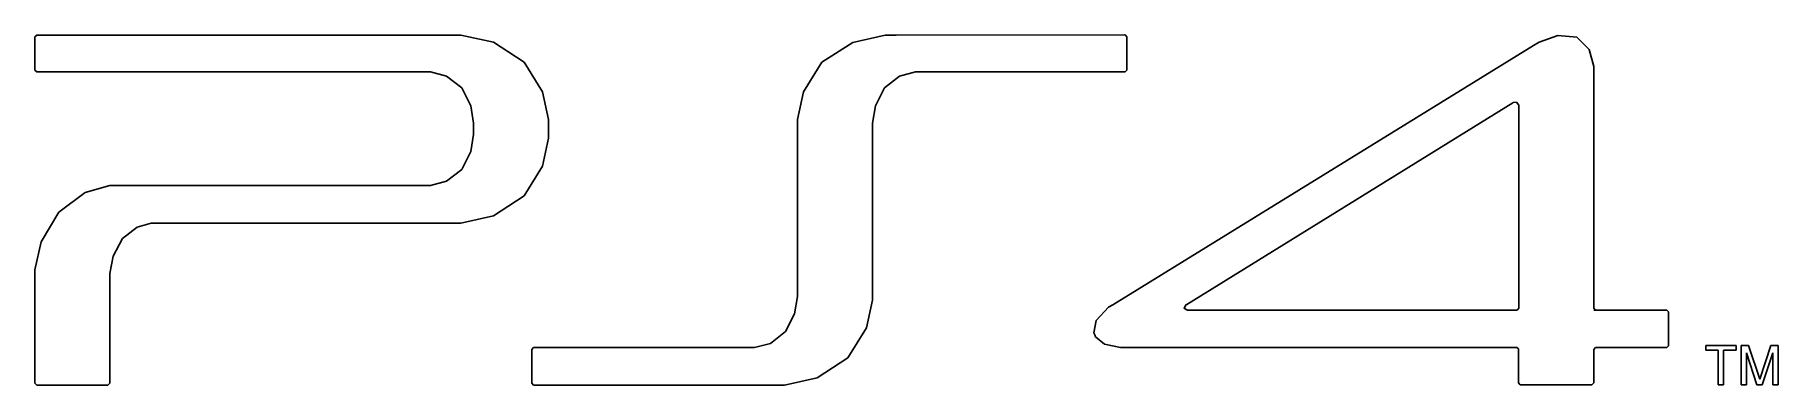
# Model space of a CAD drawing. Extents: x 0 to 85.1, y 0 to 17.1.
import ezdxf

# ---------------------------------------------------------------- set-up
doc = ezdxf.new("R2010")
doc.units = 0
doc.layers.get('0').update_dxf_attribs({"linetype": 'CONTINUOUS'})

msp = doc.modelspace()

# ---------------------------------------------------------------- linework, layer by layer
at = {"color": 0}
for p, q in [((0.09, 17.121), (0, 17.046)), ((0, 17.046), (0, 17.02)), ((0.12, 17.121), (0.09, 17.121)), ((20.27, 17.121), (0.12, 17.121)), ((20.799, 17.121), (20.27, 17.121)), ((22.386, 16.772), (20.799, 17.121)), ((41.516, 17.119), (39.929, 16.771)), ((42.047, 17.119), (41.516, 17.119)), ((53.195, 17.14), (42.047, 17.119)), ((53.224, 17.14), (53.195, 17.14)), ((53.313, 17.035), (53.224, 17.14)), ((53.313, 17.02), (53.313, 17.035)), ((74.355, 17.104), (73.437, 16.785)), ((75.284, 17.021), (74.355, 17.104)), ((0, 17.02), (0, 15.442)), ((23.887, 15.807), (22.386, 16.772)), ((39.929, 16.771), (38.428, 15.806)), ((73.167, 16.62), (52.62, 3.936)), ((53.313, 15.442), (53.313, 17.02)), ((73.437, 16.785), (73.167, 16.62)), ((75.89, 16.414), (75.284, 17.021)), ((76.108, 15.595), (75.89, 16.414)), ((0, 15.442), (0, 15.413)), ((0, 15.413), (0.09, 15.322)), ((0.09, 15.322), (0.12, 15.322)), ((0.12, 15.322), (19.057, 15.322)), ((19.057, 15.322), (19.319, 15.322)), ((19.319, 15.322), (20.104, 15.117)), ((24.781, 14.356), (23.887, 15.807)), ((38.428, 15.806), (37.534, 14.356)), ((42.211, 15.117), (42.998, 15.322)), ((42.998, 15.322), (43.261, 15.322)), ((43.261, 15.322), (53.195, 15.322)), ((53.195, 15.322), (53.224, 15.322)), ((53.224, 15.322), (53.313, 15.413)), ((53.313, 15.413), (53.313, 15.442)), ((76.108, 15.322), (76.108, 15.595)), ((76.108, 3.795), (76.108, 15.322)), ((20.104, 15.117), (20.843, 14.541)), ((20.843, 14.541), (21.278, 13.663)), ((41.036, 13.663), (41.474, 14.541)), ((41.474, 14.541), (42.211, 15.117)), ((21.278, 13.663), (21.422, 12.825)), ((25.078, 12.999), (24.781, 14.356)), ((37.534, 14.356), (37.239, 12.999)), ((40.895, 12.825), (41.036, 13.663)), ((56.236, 3.955), (72.153, 13.804)), ((72.153, 13.804), (72.178, 13.825)), ((72.178, 13.825), (72.339, 13.837)), ((72.339, 13.837), (72.452, 13.692)), ((72.452, 13.692), (72.452, 13.644)), ((72.452, 13.644), (72.452, 3.795)), ((21.422, 12.825), (21.422, 12.546)), ((25.078, 12.546), (25.078, 12.999)), ((37.239, 12.999), (37.239, 12.546)), ((40.895, 12.546), (40.895, 12.825)), ((21.422, 12.267), (21.278, 11.429)), ((21.422, 12.546), (21.422, 12.267)), ((24.781, 10.721), (25.078, 12.089)), ((25.078, 12.089), (25.078, 12.546)), ((37.239, 12.546), (37.239, 4.615)), ((40.895, 4.615), (40.895, 12.546)), ((21.278, 11.429), (20.843, 10.552)), ((20.843, 10.552), (20.104, 9.976)), ((23.887, 9.258), (24.781, 10.721)), ((2.456, 9.42), (1.164, 8.456)), ((3.668, 9.769), (2.456, 9.42)), ((4.073, 9.769), (3.668, 9.769)), ((19.057, 9.769), (4.073, 9.769)), ((19.319, 9.769), (19.057, 9.769)), ((20.104, 9.976), (19.319, 9.769)), ((22.386, 8.285), (23.887, 9.258)), ((1.164, 8.456), (0.309, 7.005)), ((4.279, 7.17), (4.988, 7.731)), ((4.988, 7.731), (5.673, 7.931)), ((5.673, 7.931), (5.902, 7.931)), ((5.902, 7.931), (20.27, 7.931)), ((20.27, 7.931), (20.799, 7.931)), ((20.799, 7.931), (22.386, 8.285)), ((0.309, 7.005), (0, 5.647)), ((3.819, 6.305), (4.279, 7.17)), ((3.656, 5.472), (3.819, 6.305)), ((0, 5.647), (0, 5.194)), ((0, 5.194), (0, 0.139)), ((3.656, 5.194), (3.656, 5.472)), ((3.656, 0.139), (3.656, 5.194)), ((37.239, 4.337), (37.093, 3.499)), ((37.239, 4.615), (37.239, 4.337)), ((40.895, 4.162), (40.895, 4.615)), ((37.093, 3.499), (36.652, 2.62)), ((40.596, 2.799), (40.895, 4.162)), ((52.421, 3.812), (51.81, 3.168)), ((52.62, 3.936), (52.421, 3.812)), ((56.111, 3.776), (56.21, 3.941)), ((56.116, 3.755), (56.111, 3.776)), ((56.121, 3.746), (56.116, 3.755)), ((56.279, 3.675), (56.121, 3.746)), ((56.21, 3.941), (56.236, 3.955)), ((56.334, 3.675), (56.279, 3.675)), ((72.333, 3.675), (56.334, 3.675)), ((72.362, 3.675), (72.333, 3.675)), ((72.452, 3.766), (72.362, 3.675)), ((72.452, 3.795), (72.452, 3.766)), ((76.108, 3.766), (76.108, 3.795)), ((76.196, 3.675), (76.108, 3.766)), ((79.644, 3.675), (76.108, 3.675)), ((76.108, 3.675), (76.226, 3.675)), ((76.226, 3.675), (76.196, 3.675)), ((79.673, 3.675), (79.644, 3.675)), ((79.764, 3.586), (79.673, 3.675)), ((79.764, 3.555), (79.764, 3.586)), ((79.764, 1.958), (79.764, 3.555)), ((36.652, 2.62), (35.913, 2.045)), ((39.695, 1.334), (40.596, 2.799)), ((51.81, 3.168), (51.696, 2.563)), ((51.696, 2.563), (51.745, 2.457)), ((24.351, 1.838), (24.263, 1.749)), ((24.263, 1.749), (24.263, 1.718)), ((24.263, 1.718), (24.263, 0.139)), ((24.382, 1.838), (24.351, 1.838)), ((34.874, 1.838), (24.382, 1.838)), ((35.133, 1.838), (34.874, 1.838)), ((35.913, 2.045), (35.133, 1.838)), ((51.745, 2.457), (51.785, 2.367)), ((51.785, 2.367), (52.224, 2.013)), ((52.224, 2.013), (52.997, 1.838)), ((52.997, 1.838), (53.256, 1.838)), ((53.256, 1.838), (72.333, 1.838)), ((72.333, 1.838), (72.356, 1.838)), ((72.356, 1.838), (72.431, 1.779)), ((72.431, 1.779), (72.431, 1.758)), ((72.431, 1.758), (72.431, 0.141)), ((76.108, 1.749), (76.196, 1.838)), ((76.108, 1.718), (76.108, 1.749)), ((76.108, 0.141), (76.108, 1.718)), ((76.196, 1.838), (76.226, 1.838)), ((76.226, 1.838), (79.644, 1.838)), ((79.644, 1.838), (79.673, 1.838)), ((79.673, 1.838), (79.764, 1.929)), ((79.764, 1.929), (79.764, 1.958)), ((81.573, 1.718), (81.573, 1.938)), ((81.573, 1.938), (83.061, 1.938)), ((82.188, 1.718), (81.573, 1.718)), ((82.188, 0.021), (82.188, 1.718)), ((83.061, 1.718), (82.447, 1.718)), ((82.447, 1.718), (82.447, 0.021)), ((83.061, 1.938), (83.061, 1.718)), ((83.3, 0.021), (83.3, 1.938)), ((83.3, 1.938), (83.658, 1.938)), ((83.658, 1.938), (84.213, 0.3)), ((84.213, 0.3), (84.752, 1.938)), ((84.752, 1.938), (85.109, 1.938)), ((85.109, 1.938), (85.109, 0.021)), ((38.187, 0.357), (39.695, 1.334)), ((84.075, 0.021), (83.56, 1.578)), ((83.56, 1.578), (83.56, 0.021)), ((84.85, 1.578), (84.333, 0.021)), ((84.85, 0.021), (84.85, 1.578)), ((0, 0.139), (0, 0.105)), ((0, 0.105), (0.09, 0)), ((0.09, 0), (0.12, 0)), ((0.12, 0), (3.537, 0)), ((3.537, 0), (3.566, 0)), ((3.566, 0), (3.656, 0.105)), ((3.656, 0.105), (3.656, 0.139)), ((24.263, 0.139), (24.263, 0.105)), ((24.263, 0.105), (24.351, 0)), ((24.351, 0), (24.382, 0)), ((24.382, 0), (36.066, 0)), ((36.066, 0), (36.595, 0)), ((36.595, 0), (38.187, 0.357)), ((72.431, 0.141), (72.431, 0.112)), ((72.431, 0.112), (72.519, 0.021)), ((72.519, 0.021), (72.549, 0.021)), ((72.549, 0.021), (75.988, 0.021)), ((75.988, 0.021), (76.017, 0.021)), ((76.017, 0.021), (76.108, 0.112)), ((76.108, 0.112), (76.108, 0.141)), ((82.447, 0.021), (82.188, 0.021)), ((83.56, 0.021), (83.3, 0.021)), ((84.333, 0.021), (84.075, 0.021)), ((85.109, 0.021), (84.85, 0.021))]:
    msp.add_line(p, q, dxfattribs=at)

doc.saveas('drawing.dxf')
